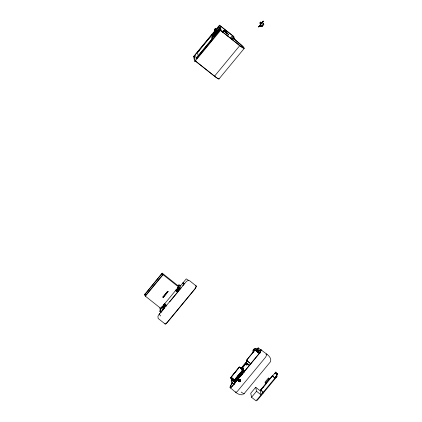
<?xml version="1.0" encoding="UTF-8"?>
<svg xmlns="http://www.w3.org/2000/svg" width="422" height="422" viewBox="0 0 422 422"><rect width="100%" height="100%" fill="white"/><g stroke="black" fill="none" stroke-linecap="round" stroke-linejoin="round"><path stroke-width="0.63" d="M162.454 306.963L162.391 306.52M163.082 306.187L162.802 306.53L162.612 306.177M163.462 306.857L163.435 306.572L163.219 307.042M163.91 305.037L163.873 304.721M164.074 304.447L164.285 304.731L164.58 304.457M164.944 305.059L164.728 304.436M176.254 290.452L176.127 289.893M176.159 290.204L176.765 289.645M177.193 290.231L177.161 289.914M177.609 288.094L177.973 287.846M177.641 288.411L177.673 288.542M177.731 288.627L178.348 288.833L178.58 288.02M178.68 288.432L178.105 287.609M238.383 380.765C237.639 381.388 240.867 382.432 240.603 381.103M240.709 380.908L240.018 379.594L240.487 379.964M218.411 27.752L217.662 28.696L218.854 27.219M244.196 393.552L243.399 393.573L241.162 392.064M162.612 307.179L162.433 306.388M162.428 306.699L162.634 306.33M163.91 304.906L164.016 304.626M164.733 305.396L164.912 304.911L164.802 305.153M176.132 289.925L176.338 289.555M176.834 289.692L176.322 289.682M177.156 290.357C177.372 289.867 176.359 291.074 176.153 290.157M178.643 288.252L178.559 288.643M238.409 380.554L239.126 379.573L238.636 379.921M232.496 378.935L231.752 379.837L232.332 382.712C229.637 387.501 228.914 390.872 235.455 382.179L235.37 381.762L237.032 379.753L237.138 380.259L238.678 378.392M195.956 286.997L194.969 288.759L168.309 321.031M182.71 285.847L184.113 283.922M235.914 380.407L235.312 381.129L235.814 380.412M218.016 30.21L218.723 29.382L218.19 30.199M232.459 378.756L231.193 380.517L231.778 383.434L230.053 386.895L230.275 387.992L231.678 386.974L259.968 352.729L261.25 350.17L261.134 349.606L260.648 349.58L258.765 350.772L258.174 347.855L256.824 349.485A2.242 2.194 -11.4 0 1 257.62 351.531M162.438 306.425L162.728 306.15M162.47 306.572L163.029 306.272M164.897 305.159L164.612 305.459M176.201 289.946C177.361 289.123 176.433 290.948 176.491 289.766M177.657 287.999L177.973 287.625L178.464 287.809M238.82 381.625L239.659 381.778L240.561 381.288M213.822 35.253L214.191 34.768M214.956 29.73L214.703 30.22L215.347 29.292M276.152 377.052C275.318 378.207 276.943 376.424 276.225 376.967M215.12 31.333L214.339 30.358L215.737 28.659L216.866 29.915M214.423 30.785L215.827 29.092L215.737 28.659M216.169 29.187L219.482 25.172L220.537 30.405L194.679 61.707L193.624 56.479L214.925 30.69M212.018 34.625L195.47 54.654L196.23 58.415L196.599 58.711L213.142 38.682L212.382 34.92L212.018 34.625L212.772 38.391L213.142 38.682M218.295 32.162L213.97 37.394L213.49 37.015L212.899 34.082L218.796 26.939L219.276 27.324L219.867 30.257L219.081 31.207M198.319 51.943L199.147 50.941M214.339 33.174L216.655 30.368L216.502 29.619L214.186 32.425L214.339 33.174L215.062 33.749L216.217 32.346M214.044 36.186L218.311 31.017L218.221 30.579L213.775 35.612L214.118 36.255L213.321 35.401L217.968 29.777L218.765 30.632L217.968 29.777M213.374 35.664L218.021 30.041M213.954 35.749L218.221 30.579M218.047 30.442L218.137 30.88L213.864 36.049L213.775 35.612M213.49 37.015L219.387 29.872L218.796 26.939M196.23 58.415L212.772 38.391M197.095 57.893L199.606 54.855M200.445 53.842L201.7 52.323M202.534 51.31L203.789 49.791M204.628 48.778L205.883 47.259M206.717 46.246L212.155 39.663M222.405 32.067L223.628 30.584L228.534 34.477L227.331 36.076M222.431 32.188L223.628 30.584M225.934 31.175L226.16 30.901M227.716 35.464L228.534 34.477M230.401 38.144L232.475 35.638M231.124 38.718L233.197 36.213L220.242 25.927L221.223 30.795L239.707 45.465A5.275 0.665 39.6 0 0 243.584 47.686A5.275 0.665 39.6 0 0 239.295 43.424A8.044 1.013 39.6 0 1 234.748 39.42L233.614 38.265L233.197 36.213M231.789 39.446L233.445 37.442M232.348 39.652L233.588 38.149M232.369 39.768L233.614 38.265M233.134 40.544L234.374 39.04M238.05 44.927L239.295 43.424M194.215 55.762L195.27 60.995L214.476 76.234L239.743 45.65A6.209 0.781 39.6 0 0 244.306 48.261A6.209 0.781 39.6 0 0 239.258 43.244A7.111 0.897 39.6 0 1 234.31 38.724L233.883 36.603L219.482 25.172M261.065 24.001L259.952 23.126L260.596 22.055L261.751 23.173L260.596 22.055M259.952 23.126L260.643 22.292M263.502 23.748L262.125 22.313L263.502 23.748L261.044 26.728L259.667 25.294L259.857 25.753L258.702 26.913L263.175 21.1L263.36 21.517L262.199 22.677M258.823 27.008L259.794 25.431M263.291 21.195L262.32 22.772M258.702 26.913L263.175 21.1M263.091 23.927L263.834 24.513L262.115 26.728L261.371 26.143L262.067 25.299M218.934 79.03L244.206 48.44M145.395 294.377L145.036 294.087L162.212 273.182L178.327 285.974L178.527 286.965L160.803 308.419L145.374 296.175L144.488 294.64L145.036 293.976L145.411 294.187M144.54 294.915L162.233 273.166M145.295 295.796L163.024 274.337L162.264 273.456M145.374 296.175L163.098 274.717L163.024 274.337M162.95 297.014L167.671 291.301L168.03 291.591L163.33 297.394L162.95 297.014L163.33 297.394M162.971 297.104L167.671 291.301M163.314 297.304L168.03 291.591M178.137 285.784L178.965 284.776L180.495 285.847L180.969 288.215M160.677 309.838L159.59 311.462M180.495 285.847L186.276 278.868L188.655 280.456M175.578 290.484L176.797 291.449L178.4 289.476M161.462 306.905L163.092 308.224L165.904 304.826L164.269 303.502M179.229 288.653L176.829 291.597L175.193 290.278M183.153 283.959L183.85 283.109M183.127 284.011L183.887 283.093M161.426 311.853L163.071 309.864M163.889 308.867L164.712 307.87M165.946 306.383L166.769 305.386M169.644 301.904L179.092 290.463M179.756 289.661L180.036 289.323L178.965 284.776M167.893 321.538L165.746 323.806M244.755 371.318L239.401 367.103L230.607 377.859L234.073 380.607L242.882 369.941L239.374 366.976L232.021 376.034M230.607 377.859L239.374 366.976M231.572 378.065L231.509 378.661L231.572 378.065L233.888 379.906L233.767 380.517L234.294 379.652L231.509 377.447L230.95 378.128L233.825 380.502M230.982 378.307L231.509 377.447M250.879 363.933L246.443 360.314L255.02 349.928L259.43 353.43M246.464 360.43L255.02 349.928M256.724 349.337L256.951 349.063M235.487 378.924L243.193 369.825L241.242 368.121L247.397 360.673M241.278 368.306L247.434 360.857M256.824 349.485L257.584 348.567L258.164 351.436L260.205 353.061M246.395 362.909L241.7 368.891L246.395 362.909L249.755 365.579M233.73 380.338L234.294 379.652M236.273 377.685L235.492 378.787M237.074 376.714L238.282 375.253M239.084 374.277L240.292 372.821M242.502 370.136L241.521 371.487M242.866 369.857L234.073 380.607M241.822 371.307L242.492 370.49M242.845 373.264L241.88 372.499L235.392 380.354L236.41 381.382M235.444 380.618L241.88 372.499M235.276 382.923L234.954 381.303L243.758 370.643L244.401 372.056M237.153 379.895L238.625 378.112M240.872 375.981L242.898 373.528L241.933 372.763M238.013 380.955L239.269 379.431M238.441 381.293L239.696 379.768M243.568 394.317L270.687 361.485C271.831 355.767 264.341 353.108 261.244 349.827M255.711 387.264L256.518 391.268L261.086 394.887L260.274 390.883L255.711 387.264L250.747 393.272L251.554 397.276L256.117 400.9L276.616 376.086L275.809 372.083L271.188 377.674M251.554 397.276L256.518 391.268M269.742 379.088L268.418 378.038L265.058 382.11L265.259 383.102L266.14 383.804M265.259 383.102L268.619 379.035L268.418 378.038M263.096 391.922L263.17 392.281L260.596 389.939L272.311 375.754L274.886 378.096L272.311 375.754M260.664 390.292L272.385 376.107M260.274 390.883L261.957 388.852M262.795 387.834L264.056 386.309M264.895 385.297L266.15 383.772M277.075 373.391L276.542 374.034L276.985 375.042L277.512 374.398L277.075 373.391L277.512 374.398M276.827 374.261L277.354 373.618M277.233 374.177L276.7 374.82L276.985 375.042M275.809 372.083L276.215 372.41L277.022 376.413L257.293 400.293L256.887 399.972M259.208 26.175C258.981 25.979 259.556 26.322 259.303 26.153M144.488 294.64L144.878 294.83M177.978 287.973C177.673 288.97 179.018 287.799 177.857 287.941M178.532 288.495L178.042 288.68M164.021 304.663L164.849 304.679M164.796 305.122L163.968 305.106M258.164 351.436C259.978 350.313 262.41 348.688 259.931 352.549L240.318 376.292L240.234 375.875L238.578 377.885L238.704 378.502M184.324 283.721L184.604 283.552M161.03 312.058L160.961 312.749M159.674 313.699L159.537 314.137M265.929 354.243L266.757 354.069L266.873 354.633L265.591 357.191L237.301 391.437L235.898 392.455L235.582 391.806M176.976 290.531L176.459 290.589M162.818 306.361L162.998 306.831L162.881 306.346M177.947 287.73L178.295 287.962L177.852 288.004M177.978 287.878L178.585 288.052M178.342 288.801L177.826 288.722M176.465 289.524L177.166 289.967M176.86 290.594L176.591 290.626M164.242 304.505L164.511 304.473M164.575 305.28L164.306 305.306M164.606 305.428L163.905 304.985M163.092 307.074L162.823 307.105M163.124 307.221L162.723 307.216M239.147 379.663L240.039 379.684M195.687 285.794L196.277 286.037L196.188 286.828L195.006 288.943L166.716 323.189L165.593 324.143L165.107 324.122L164.997 323.558M242.603 394.77C237.349 395.461 233.904 390.15 229.964 387.686M176.697 290.478L176.312 290.368M161.067 311.832L160.698 312.095L160.893 312.496M159.711 313.477C158.714 313.899 160.123 315.482 160.666 315.951M176.755 289.613L177.103 289.845M163.024 306.24L163.367 306.472M162.829 307.137L162.417 306.783M180.447 288.764L180.015 288.659L179.856 289.181M263.112 24.033L263.834 24.513M259.905 22.888L261.018 23.764M259.667 25.294L261.044 26.728M223.655 30.706L228.555 34.593M220.537 30.405L239.743 45.65M219.387 29.872L219.867 30.257M215.827 29.092L217.705 30.574M216.655 30.368L217.377 30.943L217.225 30.194M214.339 30.358L215.03 30.906M212.899 34.082L213.379 34.462M213.321 35.401L214.065 35.991M193.624 56.479L194.621 57.271M195.956 61.385L214.439 76.055A5.275 0.665 39.6 0 0 217.261 78.049M196.277 286.037L189.436 280.609L188.117 280.524L186.577 281.284L158.73 314.759L157.923 316.431L158.16 318.473L165.002 323.901M258.174 347.855L260.727 349.88M163.098 274.717L178.527 286.965M178.39 287.081L179.202 287.725M178.216 287.065L179.165 287.82M258.528 351.12L260.569 352.745M179.503 289.967L178.469 285.578M255.041 350.044L259.456 353.546M175.979 290.774L176.797 291.449M276.616 376.086L277.022 376.413M167.687 291.396L168.051 291.681M246.443 360.314L250.853 363.817M268.619 379.035L269.5 379.731M246.443 363.152L249.497 365.579M164.248 303.386L165.872 304.673L163.066 308.076L161.842 307.111M241.252 368.158L242.207 368.918M241.653 368.649L244.533 370.938M239.416 367.193L242.882 369.941M145.379 294.282L145.036 294.087M160.877 307.849L163.303 309.78M260.596 389.939L262.094 391.131M231.546 377.627L234.331 379.837M231.425 378.244L233.973 380.322L233.888 379.906M230.586 377.769L232.074 378.951M234.954 381.303L235.376 381.641M231.715 379.658L235.291 382.496M231.752 379.837L235.149 382.532M232.332 382.712L234.379 384.337M232.037 383.187L234.083 384.811M176.982 289.603L177.198 290.093M177.636 288.358L177.741 288.659M164.005 305.285L163.873 304.858M163.33 306.293L163.43 306.594M159.616 314.395L159.753 314.691M176.122 290.025L176.19 290.336M164.886 304.647L164.949 304.927M163.398 306.409L163.462 306.72M262.115 26.728L261.371 26.143M196.346 57.455L196.599 58.711M243.758 370.643L244.085 372.257M160.513 308.071L161.246 311.71M159.827 307.944L160.713 312.354M159.996 310.661L160.465 312.997M196.03 286.338L196.035 286.628M256.792 349.305A2.242 2.194 -11.4 0 1 257.467 350.223M240.049 379.536A0.934 0.913 -11.4 0 1 239.791 381.103A0.934 0.913 -11.4 0 1 238.541 380.111M238.609 379.879A0.934 0.913 -11.4 0 1 238.915 379.51M239.242 380.132A6.43 0.981 -51.6 0 1 238.562 380.866M243.41 368.19A0.554 0.543 -11.4 0 1 243.325 368.918A0.554 0.543 -11.4 0 1 242.576 368.902A0.554 0.543 -11.4 0 1 242.534 368.169M253.364 351.742A2.147 2.105 -11.4 0 1 254.608 349.015A2.147 2.105 -11.4 0 1 257.373 350.218M253.342 352.47A2.506 2.458 -11.4 0 1 254.186 348.862A2.506 2.458 -11.4 0 1 257.715 350.128M254.419 349.696A1.625 1.593 -11.4 0 1 254.788 349.495M253.469 352.391A2.147 2.105 -11.4 0 1 255.669 350.06A2.147 2.105 -11.4 0 1 257.726 352.486M218.316 78.276A5.275 0.665 39.6 0 1 217.868 78.35M218.812 78.408A6.209 0.781 39.6 0 1 214.476 76.234M222.631 32.003A2.147 2.105 -11.4 0 1 226.704 33.174M222.294 31.824A2.506 2.458 -11.4 0 1 225.606 30.569A2.506 2.458 -11.4 0 1 226.862 33.807M225.163 31.919A2.147 2.105 -11.4 0 1 226.952 33.771M164.137 304.763L164.643 304.837L164.137 304.763M213.405 33.776L214.165 32.89L213.405 33.776M214.244 29.804L215.035 28.886L214.244 29.804M214.729 32.172L215.995 30.706L214.729 32.172M182.62 283.405L183.412 282.482L182.62 283.405M182.826 283.674L183.734 282.619L182.826 283.674M262.495 22.102L262.864 21.675L262.51 22.065M262.616 22.197L262.985 21.77L262.616 22.197M242.872 371.919L243.489 371.207L242.872 371.919M262.015 393.431L262.574 392.782L262.015 393.431M262.421 393.752L262.98 393.104L262.421 393.752M274.775 373.612L275.334 372.964L274.775 373.612M275.482 377.126L276.041 376.477L275.508 377.068M211.011 36.192L197.464 52.592L198.108 55.788L211.654 39.394L211.011 36.192M216.09 33.164L216.175 33.602L216.09 33.164M239.158 381.477A0.934 0.913 -11.4 0 0 240.471 380.538A0.934 0.913 -11.4 0 0 238.994 379.9A0.934 0.913 -11.4 0 0 239.158 381.477M242.787 369.25A0.554 0.543 -11.4 0 0 243.563 368.691A0.554 0.543 -11.4 0 0 242.692 368.316A0.554 0.543 -11.4 0 0 242.787 369.25M246.3 364.692A0.554 0.543 -11.4 0 0 247.076 364.139A0.554 0.543 -11.4 0 0 246.205 363.759A0.554 0.543 -11.4 0 0 246.3 364.692M246.348 364.935A0.554 0.543 -11.4 0 0 247.123 364.381A0.554 0.543 -11.4 0 0 246.253 364.001A0.554 0.543 -11.4 0 0 246.348 364.935"/></g></svg>
